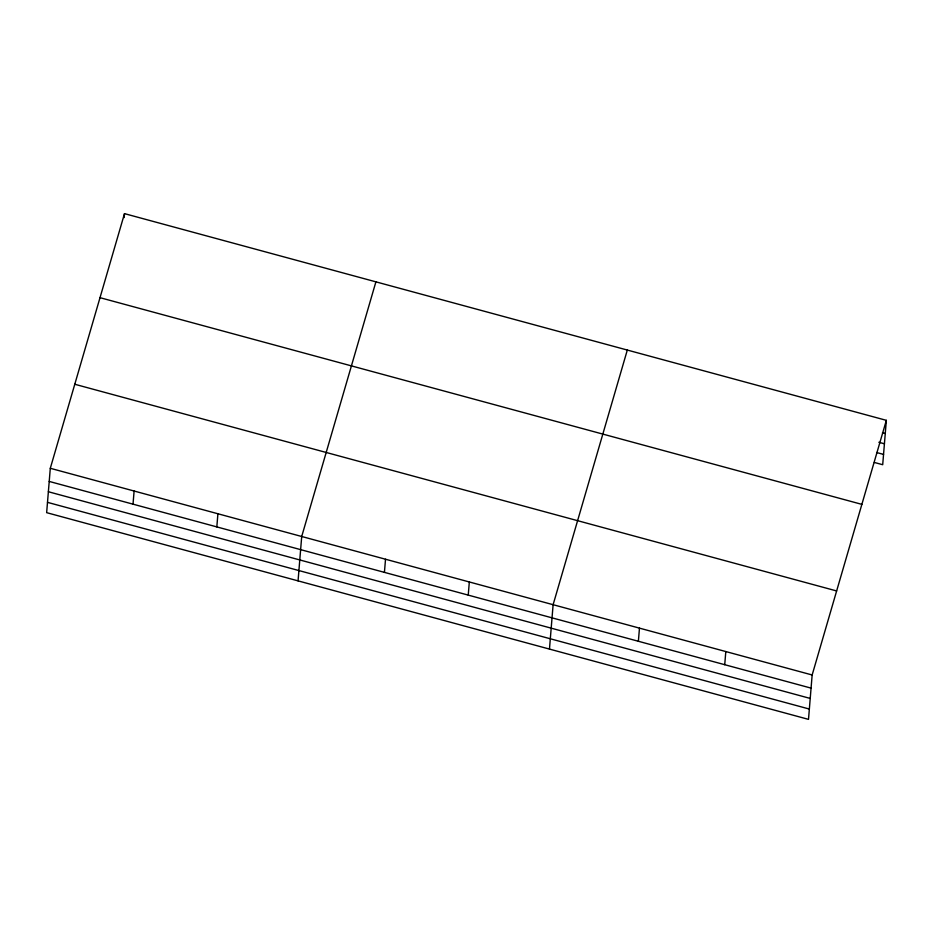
<?xml version="1.0" encoding="UTF-8"?>
<svg xmlns="http://www.w3.org/2000/svg" width="933" height="933" viewBox="0 0 933 933"><rect width="100%" height="100%" fill="white"/><g stroke="black" fill="none" stroke-linecap="round" stroke-linejoin="round"><path stroke-width="1.4" d="M50.3 468.284L46.65 512.66L808.503 719.366L812.153 674.979L886.35 420.34L124.497 213.634L50.3 468.284L812.153 674.979M124.171 217.576L124.497 213.634M133.022 504.158L134.107 491.026M216.829 526.9L217.902 513.756M298.059 580.874L301.709 536.498L375.906 281.848M384.431 572.372L385.516 559.229M468.238 595.114L469.322 581.97M549.467 649.088L553.117 604.701L627.314 350.062M638.382 641.274L639.467 628.131M724.731 664.704L725.804 651.561M886.35 420.34L882.7 464.716L874.349 462.453M882.49 432.725L885.265 433.483M878.851 442.277L884.426 443.781M876.588 452.517L883.551 454.406M100.006 297.674L861.859 504.368M74.78 384.256L836.633 590.951M49.216 481.428L811.069 688.122M48.376 491.738L810.229 698.432M47.501 502.351L809.354 709.057"/></g></svg>
